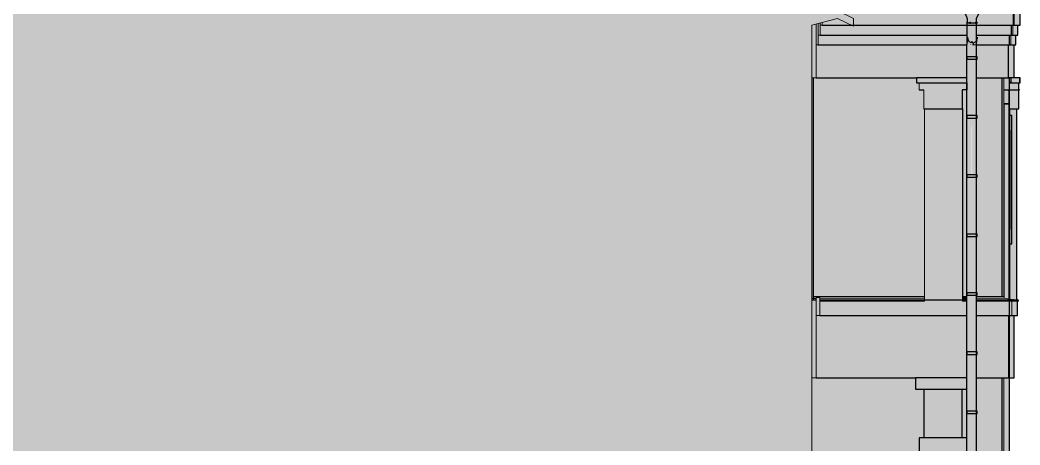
# Model space of a CAD drawing. Header units: millimetres. Extents: x -11345 to 411485, y -9810 to 73012.
# Drawn here: x 333808 to 344253, y 39804 to 44242 of the extents above; entities that cross this region are included whole.
import ezdxf

# ---------------------------------------------------------------- set-up
doc = ezdxf.new("R2010")
doc.units = ezdxf.units.MM
for name, color, linetype in [('PDF _Линии', 7, 'Continuous'), ('PDF _Стены наружные', 7, 'Continuous'), ('PDF _Стены отделка', 7, 'Continuous'), ('PDF _Узлы', 7, 'Continuous')]:
    doc.layers.add(name, color=color, linetype=linetype)
for name, color, linetype, true_color in [('PDF _Обобщенные модели', 7, 'Continuous', 0xb5bcbf), ('PDF _Ограждение', 7, 'Continuous', 0x7f7f7f), ('PDF _Стены штриховка поверхности', 7, 'Continuous', 0xcacbcc)]:
    doc.layers.add(name, color=color, linetype=linetype, true_color=true_color)

msp = doc.modelspace()

# ---------------------------------------------------------------- hatches: boundary and pattern name
at = {"layer": 'PDF _Линии', "transparency": 33554559}
for points in [[(343714.9844, 44212.86722), (343710.75136, 44221.3333), (343702.28528, 44225.56634), (343693.81921, 44221.3333), (343689.58617, 44212.86722), (343693.81921, 44204.40115), (343702.28528, 44200.16811), (343710.75136, 44204.40115)], [(343714.9844, 44212.86722), (343710.75136, 44221.3333), (343702.28528, 44225.56634), (343693.81921, 44221.3333), (343689.58617, 44212.86722), (343693.81921, 44204.40115), (343702.28528, 44200.16811), (343710.75136, 44204.40115)], [(343744.61567, 44212.86722), (343740.38263, 44221.3333), (343731.91655, 44225.56634), (343723.45048, 44221.3333), (343719.21744, 44212.86722), (343723.45048, 44204.40115), (343731.91655, 44200.16811), (343740.38263, 44204.40115)], [(343803.8782, 44212.86722), (343799.64517, 44221.3333), (343791.17909, 44225.56634), (343782.71301, 44221.3333), (343778.47997, 44212.86722), (343782.71301, 44204.40115), (343791.17909, 44200.16811), (343799.64517, 44204.40115)], [(343812.34428, 44212.86722), (343808.11124, 44221.3333), (343799.64517, 44225.56634), (343791.17909, 44221.3333), (343786.94605, 44212.86722), (343791.17909, 44204.40115), (343799.64517, 44200.16811), (343808.11124, 44204.40115)], [(343812.34428, 44212.86722), (343808.11124, 44221.3333), (343799.64517, 44225.56634), (343791.17909, 44221.3333), (343786.94605, 44212.86722), (343791.17909, 44204.40115), (343799.64517, 44200.16811), (343808.11124, 44204.40115)], [(344252.58027, 43514.4159), (344248.34723, 43522.88197), (344239.88115, 43527.11501), (344231.41508, 43522.88197), (344227.18204, 43514.4159), (344231.41508, 43505.94982), (344239.88115, 43501.71678), (344248.34723, 43505.94982)], [(344150.98735, 43366.25955), (344146.75431, 43374.72563), (344138.28823, 43378.95867), (344129.82216, 43374.72563), (344125.58912, 43366.25955), (344129.82216, 43357.79348), (344138.28823, 43353.56044), (344146.75431, 43357.79348)], [(344193.31773, 41317.46899), (344189.08469, 41325.93507), (344180.61862, 41330.16811), (344172.15254, 41325.93507), (344167.9195, 41317.46899), (344172.15254, 41309.00292), (344180.61862, 41304.76988), (344189.08469, 41309.00292)]]:
    msp.add_hatch(color=256, dxfattribs=at).paths.add_polyline_path(points)
at = {"layer": 'PDF _Обобщенные модели', "transparency": 33554559}
h = msp.add_hatch(color=256, dxfattribs=at)
h.paths.add_polyline_path([(343850.44163, 44429.59879), (343854.67466, 44437.21826), (343858.9077, 44445.68433), (343841.97555, 44445.68433), (343841.97555, 44437.21826), (343820.81036, 44399.12091), (343808.11124, 44390.65484), (343791.17909, 44373.72268), (343757.31478, 44361.02357), (343727.68351, 44373.72268), (343723.45048, 44373.72268), (343702.28528, 44394.88787), (343693.81921, 44403.35395), (343672.65402, 44445.68433), (343647.25579, 44445.68433), (343659.9549, 44420.2861), (343651.48882, 44432.98522), (343659.9549, 44407.58699), (343659.9549, 44403.35395), (343655.72186, 44403.35395), (343655.72186, 44365.25661), (343668.42098, 44344.09141), (343672.65402, 44327.15926), (343676.88705, 44318.69318), (343702.28528, 44259.43065), (343702.28528, 43891.15631), (343698.05225, 43891.15631), (343702.28528, 43857.292), (343698.05225, 43857.292), (343698.05225, 41368.26545), (343702.28528, 40775.64009), (343698.05225, 40775.64009), (343698.05225, 40750.24186), (343702.28528, 40157.61649), (343698.05225, 40157.61649), (343698.05225, 40132.21826), (343702.28528, 39543.82593), (343698.05225, 39543.82593), (343698.05225, 38900.4041), (343702.28528, 38307.77873), (343698.05225, 38307.77873), (343698.05225, 38282.3805), (343702.28528, 37693.98817), (343698.05225, 37693.98817), (343698.05225, 37668.58994), (343702.28528, 37075.96457), (343698.05225, 37075.96457), (343698.05225, 35818.75218), (343702.28528, 35226.12681), (343698.05225, 35226.12681), (343698.05225, 35200.72858), (343702.28528, 34608.10321), (343698.05225, 34608.10321), (343698.05225, 33363.58994), (343706.51832, 33359.3569), (343706.51832, 33346.65779), (343710.75136, 33342.42475), (343698.05225, 33342.42475), (343698.05225, 28385.53684), (343702.28528, 28292.41), (343702.28528, 28216.21531), (343706.51832, 28207.74923), (343714.9844, 28195.05012), (343727.68351, 28186.58404), (343736.14959, 28182.351), (343765.78086, 28182.351), (343774.24694, 28186.58404), (343786.94605, 28195.05012), (343795.41213, 28207.74923), (343799.64517, 28216.21531), (343799.64517, 33342.42475), (343791.17909, 33342.42475), (343791.17909, 33350.89082), (343795.41213, 33350.89082), (343791.17909, 33359.3569), (343799.64517, 33363.58994), (343799.64517, 44030.84658), (343795.41213, 44022.3805), (343795.41213, 44026.61354), (343799.64517, 44035.07961), (343799.64517, 44043.54569), (343796.82314, 44043.54569), (343799.64517, 44047.77873), (343799.64517, 44259.43065), (343825.0434, 44318.69318), (343833.50947, 44335.62534), (343837.74251, 44348.32445), (343850.44163, 44369.48964), (343850.44163, 44373.72268), (343846.20859, 44386.4218), (343846.20859, 44416.05307), (343850.44163, 44428.75218)])
h.paths.add_polyline_path([(343829.27643, 44394.88787), (343825.0434, 44386.4218), (343812.34428, 44373.72268), (343812.34428, 44369.48964), (343809.9254, 44366.46604), (343812.34428, 44373.72268), (343825.0434, 44390.65484)], flags=0)
h.paths.add_polyline_path([(343681.12009, 44384.30528), (343689.58617, 44373.72268), (343698.05225, 44361.02357), (343702.28528, 44356.79053), (343705.10731, 44351.14648), (343693.81921, 44365.25661), (343689.58617, 44373.72268), (343685.35313, 44377.95572)], flags=0)
h.paths.add_polyline_path([(343795.41213, 44039.31265), (343791.17909, 44035.07961), (343795.41213, 44041.42917)], flags=0)
h.paths.add_polyline_path([(343780.59649, 44009.68138), (343774.24694, 44005.44835), (343778.47997, 44009.68138)], flags=0)
h.paths.add_polyline_path([(343714.9844, 44001.21531), (343719.21744, 44001.21531), (343719.21744, 43996.98227)], flags=0)
h.paths.add_polyline_path([(343748.84871, 43218.10321), (343753.08174, 42625.47784), (343748.84871, 42625.47784), (343753.08174, 42600.07961), (343748.84871, 42600.07961), (343748.84871, 42625.47784)], flags=0)
h.paths.add_polyline_path([(343753.08174, 28279.71088), (343753.08174, 28275.47784), (343748.84871, 28283.94392)], flags=0)
h.paths.add_polyline_path([(343774.24694, 28283.94392), (343765.78086, 28288.17696), (343770.0139, 28288.17696)], flags=0)
h.paths.add_polyline_path([(343736.14959, 28288.17696), (343740.38263, 28292.41), (343748.84871, 28292.41), (343748.84871, 28385.53684), (343753.08174, 28292.41), (343748.84871, 28292.41)], flags=0)
h.paths.add_polyline_path([(343723.45048, 43992.74923), (343727.68351, 43992.74923), (343736.14959, 43988.51619), (343731.91655, 43988.51619)], flags=0)
h.paths.add_polyline_path([(343765.78086, 44001.21531), (343761.54782, 43988.51619), (343761.54782, 44001.21531)], flags=0)
h.paths.add_polyline_path([(343719.21744, 44009.68138), (343723.45048, 44009.68138), (343727.68351, 44005.44835), (343736.14959, 44001.21531), (343740.38263, 44001.21531), (343740.38263, 43988.51619), (343736.14959, 43996.98227), (343736.14959, 44001.21531), (343723.45048, 44005.44835)], flags=0)
h.paths.add_polyline_path([(343714.9844, 44030.84658), (343719.21744, 44026.61354), (343727.68351, 44022.3805), (343731.91655, 44018.14746), (343723.45048, 44022.3805), (343719.21744, 44022.3805)], flags=0)
h.paths.add_polyline_path([(343723.45048, 44018.14746), (343723.45048, 44013.91442), (343714.9844, 44022.3805)], flags=0)
h.paths.add_polyline_path([(343782.71301, 44026.61354), (343782.71301, 44022.3805), (343778.47997, 44022.3805)], flags=0)
for points in [[(343803.8782, 44212.86722), (343803.8782, 44217.10026), (343799.64517, 44217.10026), (343795.41213, 44212.86722), (343799.64517, 44208.63419), (343803.8782, 44208.63419)], [(343702.28528, 43857.292), (343702.28528, 43861.52504), (343698.05225, 43861.52504), (343693.81921, 43857.292), (343698.05225, 43853.05897), (343702.28528, 43853.05897)], [(343702.28528, 43831.89377), (343702.28528, 43836.12681), (343698.05225, 43836.12681), (343693.81921, 43831.89377), (343698.05225, 43827.66073), (343702.28528, 43827.66073)], [(343702.28528, 43243.50144), (343702.28528, 43247.73448), (343698.05225, 43247.73448), (343693.81921, 43243.50144), (343698.05225, 43239.2684), (343702.28528, 43239.2684)], [(343702.28528, 43218.10321), (343702.28528, 43222.33625), (343698.05225, 43222.33625), (343693.81921, 43218.10321), (343698.05225, 43213.87017), (343702.28528, 43213.87017)], [(343702.28528, 42625.47784), (343702.28528, 42629.71088), (343698.05225, 42629.71088), (343693.81921, 42625.47784), (343698.05225, 42621.24481), (343702.28528, 42621.24481)], [(343702.28528, 42600.07961), (343702.28528, 42604.31265), (343698.05225, 42604.31265), (343693.81921, 42600.07961), (343698.05225, 42595.84658), (343702.28528, 42595.84658)], [(343702.28528, 42007.45425), (343702.28528, 42011.68728), (343698.05225, 42011.68728), (343693.81921, 42007.45425), (343698.05225, 42003.22121), (343702.28528, 42003.22121)], [(343702.28528, 41982.05602), (343702.28528, 41986.28905), (343698.05225, 41986.28905), (343693.81921, 41982.05602), (343698.05225, 41977.82298), (343702.28528, 41977.82298)], [(343702.28528, 41393.66368), (343702.28528, 41397.89672), (343698.05225, 41397.89672), (343693.81921, 41393.66368), (343698.05225, 41389.43065), (343702.28528, 41389.43065)], [(343702.28528, 41368.26545), (343702.28528, 41372.49849), (343698.05225, 41372.49849), (343693.81921, 41368.26545), (343698.05225, 41364.03242), (343702.28528, 41364.03242)], [(343702.28528, 40775.64009), (343702.28528, 40779.87312), (343698.05225, 40779.87312), (343693.81921, 40775.64009), (343698.05225, 40771.40705), (343702.28528, 40771.40705)], [(343702.28528, 40750.24186), (343702.28528, 40754.47489), (343698.05225, 40754.47489), (343693.81921, 40750.24186), (343698.05225, 40746.00882), (343702.28528, 40746.00882)], [(343702.28528, 40157.61649), (343702.28528, 40161.84953), (343698.05225, 40161.84953), (343693.81921, 40157.61649), (343698.05225, 40153.38345), (343702.28528, 40153.38345)], [(343702.28528, 40132.21826), (343702.28528, 40136.4513), (343698.05225, 40136.4513), (343693.81921, 40132.21826), (343698.05225, 40127.98522), (343702.28528, 40127.98522)]]:
    msp.add_hatch(color=7, dxfattribs=at).paths.add_polyline_path(points)
at = {"layer": 'PDF _Ограждение', "transparency": 33554559}
h = msp.add_hatch(color=256, dxfattribs=at)
h.paths.add_polyline_path([(342081.0316, 41334.40115), (342076.79856, 41338.63419), (342076.79856, 41334.40115)])
h.paths.add_polyline_path([(342102.19679, 41334.40115), (342093.73071, 41334.40115), (342119.12894, 41330.16811), (342123.36198, 41325.93507), (342123.36198, 41330.16811)])
at = {"layer": 'PDF _Ограждение', "true_color": 0x373f43, "transparency": 33554559}
for points in [[(342169.9254, 41309.00292), (342165.69236, 41304.76988), (343253.58322, 41304.76988), (343253.58322, 41342.86722), (343249.35018, 41355.56634), (342093.73071, 41355.56634), (342093.73071, 41334.40115), (342123.36198, 41330.16811), (342123.36198, 41342.86722), (342161.45933, 41342.86722), (342161.45933, 41321.70203), (342169.9254, 41321.70203), (342165.69236, 41309.00292)], [(343651.48882, 41355.56634), (343651.48882, 41304.76988), (343698.05225, 41304.76988), (343698.05225, 41355.56634)], [(344235.64812, 41304.76988), (344235.64812, 41309.00292), (344231.41508, 41304.76988)]]:
    msp.add_hatch(color=149, dxfattribs=at).paths.add_polyline_path(points)
at = {"layer": 'PDF _Ограждение', "transparency": 33554559}
for points in [[(342161.45933, 41309.00292), (342165.69236, 41309.00292), (342169.9254, 41321.70203), (342165.69236, 41321.70203)], [(344142.52127, 41334.40115), (344146.75431, 41334.40115), (344146.75431, 41338.63419), (344142.52127, 41338.63419)], [(344176.38558, 41309.00292), (344180.61862, 41309.00292), (344184.85166, 41321.70203), (344180.61862, 41321.70203)]]:
    msp.add_hatch(color=256, dxfattribs=at).paths.add_polyline_path(points)
at = {"layer": 'PDF _Ограждение', "true_color": 0x373f43, "transparency": 33554559}
h = msp.add_hatch(color=149, dxfattribs=at)
h.paths.add_polyline_path([(344231.41508, 41321.70203), (344231.41508, 41313.23596), (344235.64812, 41321.70203)])
h.paths.add_polyline_path([(344184.85166, 41321.70203), (344180.61862, 41309.00292), (344184.85166, 41309.00292), (344180.61862, 41304.76988), (344227.18204, 41304.76988), (344231.41508, 41309.00292), (344231.41508, 41313.23596), (344227.18204, 41309.00292), (344231.41508, 41321.70203), (344227.18204, 41321.70203), (344189.08469, 41330.16811), (344138.28823, 41338.63419), (344138.28823, 41330.16811), (344180.61862, 41321.70203)])
h.paths.add_polyline_path([(344180.61862, 41309.00292), (344176.38558, 41309.00292), (344180.61862, 41317.46899), (344180.61862, 41321.70203), (344176.38558, 41321.70203), (344083.25874, 41338.63419), (344087.49177, 41338.63419), (344083.25874, 41355.56634), (343799.64517, 41355.56634), (343799.64517, 41304.76988), (344180.61862, 41304.76988)])
at = {"layer": 'PDF _Стены наружные', "true_color": 0xe2e2e2, "transparency": 33554687}
for points in [[(342123.36198, 44200.16811), (342076.79856, 44187.46899), (342076.79856, 43637.17401), (342123.36198, 43637.17401), (342123.36198, 43984.28315), (342144.52717, 43984.28315), (342144.52717, 44085.87607), (342165.69236, 44085.87607), (342165.69236, 44187.46899), (342186.85756, 44187.46899), (342186.85756, 44217.10026), (342165.69236, 44212.86722), (342144.52717, 44204.40115)], [(344167.9195, 43091.11206), (344159.45343, 43091.11206), (344159.45343, 42058.25071), (344167.9195, 42058.25071)], [(342123.36198, 41317.46899), (342076.79856, 41317.46899), (342076.79856, 40504.72563), (342123.36198, 40504.72563), (342123.36198, 41156.61354), (342161.45933, 41156.61354), (342161.45933, 41342.86722), (342123.36198, 41342.86722)]]:
    msp.add_hatch(color=254, dxfattribs=at).paths.add_polyline_path(points)
at = {"layer": 'PDF _Стены штриховка поверхности', "true_color": 0xfbfbf4, "transparency": 33554687}
for points in [[(342165.69236, 44085.87607), (342144.52717, 44085.87607), (342144.52717, 43984.28315), (343702.28528, 43988.51619), (343702.28528, 44259.43065), (343664.18794, 44352.55749), (343655.72186, 44369.48964), (343655.72186, 44386.4218), (342517.03455, 44386.4218), (342508.56847, 44373.72268), (342508.56847, 44369.48964), (342500.10239, 44352.55749), (342466.23809, 44369.48964), (342440.83986, 44386.4218), (342258.81921, 44386.4218), (342288.45048, 44369.48964), (342508.56847, 44259.43065), (342512.80151, 44259.43065), (342512.80151, 44179.00292), (342500.10239, 44187.46899), (342436.60682, 44217.10026), (342347.71301, 44259.43065), (342343.47997, 44259.43065), (342186.85756, 44217.10026), (342186.85756, 44187.46899), (342165.69236, 44187.46899)], [(344083.25874, 33405.92032), (344083.25874, 39730.07961), (344087.49177, 33405.92032), (344095.95785, 33405.92032), (344100.19089, 39730.07961), (344142.52127, 39730.07961), (344142.52127, 40504.72563), (344193.31773, 40504.72563), (344193.31773, 41156.61354), (344227.18204, 41156.61354), (344227.18204, 41304.76988), (344184.85166, 41304.76988), (344180.61862, 41309.00292), (344176.38558, 41309.00292), (344180.61862, 41304.76988), (343799.64517, 41304.76988), (343799.64517, 33405.92032)]]:
    msp.add_hatch(color=7, dxfattribs=at).paths.add_polyline_path(points)
h = msp.add_hatch(color=7, dxfattribs=at)
h.paths.add_polyline_path([(344176.38558, 44187.46899), (344176.38558, 44085.87607), (344172.15254, 44187.46899)])
h.paths.add_polyline_path([(344159.45343, 42058.25071), (344159.45343, 43091.11206), (344167.9195, 43091.11206), (344167.9195, 42058.25071)], flags=0)
h.paths.add_polyline_path([(344231.41508, 44085.87607), (344231.41508, 44187.46899), (344252.58027, 44187.46899), (344252.58027, 44386.4218), (343846.20859, 44386.4218), (343846.20859, 44369.48964), (343799.64517, 44259.43065), (343799.64517, 41355.56634), (344087.49177, 41355.56634), (344087.49177, 41338.63419), (344134.0552, 41330.16811), (344138.28823, 41330.16811), (344138.28823, 41355.56634), (344142.52127, 41355.56634), (344142.52127, 41905.86132), (344146.75431, 41905.86132), (344146.75431, 41334.40115), (344193.31773, 41325.93507), (344214.48292, 41321.70203), (344218.71596, 41321.70203), (344218.71596, 43315.46309), (344239.88115, 43315.46309), (344239.88115, 43586.37755), (344252.58027, 43586.37755), (344252.58027, 43637.17401), (344193.31773, 43637.17401), (344193.31773, 43984.28315), (344210.24989, 43984.28315), (344210.24989, 44085.87607)], flags=0)
h.paths.add_polyline_path([(344138.28823, 43514.4159), (344138.28823, 43594.84363), (344150.98735, 43594.84363), (344150.98735, 43586.37755), (344142.52127, 43586.37755), (344142.52127, 43514.4159)], flags=0)
h.paths.add_polyline_path([(344146.75431, 43315.46309), (344146.75431, 43243.50144), (344142.52127, 43243.50144), (344142.52127, 43315.46309)], flags=0)
h = msp.add_hatch(color=7, dxfattribs=at)
h.paths.add_polyline_path([(342161.45933, 41321.70203), (342161.45933, 41309.00292), (342165.69236, 41317.46899), (342165.69236, 41321.70203)])
h.paths.add_polyline_path([(343698.05225, 33372.05602), (343698.05225, 41304.76988), (343651.48882, 41304.76988), (343651.48882, 41355.56634), (343698.05225, 41355.56634), (343698.05225, 43984.28315), (342123.36198, 43984.28315), (342123.36198, 43637.17401), (342076.79856, 43637.17401), (342076.79856, 41338.63419), (342081.0316, 41334.40115), (342076.79856, 41334.40115), (342076.79856, 41317.46899), (342123.36198, 41317.46899), (342123.36198, 41325.93507), (342093.73071, 41334.40115), (342093.73071, 41355.56634), (343253.58322, 41355.56634), (343253.58322, 41304.76988), (342165.69236, 41304.76988), (342165.69236, 41309.00292), (342161.45933, 41309.00292), (342161.45933, 41156.61354), (342123.36198, 41156.61354), (342123.36198, 40504.72563), (342076.79856, 40504.72563), (342076.79856, 33405.92032), (343198.55372, 33405.92032), (343198.55372, 33372.05602)])
at = {"layer": 'PDF _Узлы', "true_color": 0x939393, "transparency": 33554687}
msp.add_hatch(color=252, dxfattribs=at).paths.add_polyline_path([(342508.56847, 44259.43065), (336150.54487, 47374.94687), (329792.52127, 44259.43065), (329788.28823, 44259.43065), (329788.28823, 44183.23596), (330330.11714, 44183.23596), (330330.11714, 44085.87607), (330347.0493, 44085.87607), (330347.0493, 43984.28315), (330368.21449, 43984.28315), (330368.21449, 43637.17401), (330423.24399, 43637.17401), (330423.24399, 33376.28905), (322490.53012, 32330.72858), (322490.53012, 32258.76693), (322973.09649, 32322.2625), (322973.09649, 28597.18876), (322846.10534, 28597.18876), (322846.10534, 27936.83478), (342076.79856, 27936.83478), (342076.79856, 44187.46899), (342339.24694, 44259.43065), (342347.71301, 44259.43065), (342504.33543, 44183.23596), (342512.80151, 44179.00292), (342512.80151, 44259.43065)])

# ---------------------------------------------------------------- linework, layer by layer
at = {"layer": 'PDF _Линии', "lineweight": 9}
msp.add_lwpolyline([(322973.09649, 32322.2625), (322490.53012, 32258.76693), (322490.53012, 32330.72858), (330423.24399, 33376.28905), (330423.24399, 43637.17401), (330368.21449, 43637.17401), (330368.21449, 43984.28315), (330347.0493, 43984.28315), (330347.0493, 44085.87607), (330330.11714, 44085.87607), (330330.11714, 44183.23596), (329788.28823, 44183.23596), (329788.28823, 44259.43065), (336150.54487, 47374.94687), (342512.80151, 44259.43065), (342512.80151, 44179.00292), (342347.71301, 44259.43065), (342076.79856, 44187.46899), (342076.79856, 27936.83478), (322973.09649, 27936.83478), (322846.10534, 27936.83478), (322846.10534, 28597.18876), (322973.09649, 28597.18876)], close=True, dxfattribs=at)
at = {"layer": 'PDF _Линии', "lineweight": 30, "ltscale": 11.895258}
msp.add_lwpolyline([(342186.85756, 44187.46899), (344184.85166, 44187.46899), (344184.85166, 44386.4218)], dxfattribs=at)
at = {"layer": 'PDF _Линии', "lineweight": 30}
for points in [[(343655.72186, 44369.48964), (343702.28528, 44259.43065), (343702.28528, 44212.86722), (343710.75136, 44212.86722), (343714.9844, 44212.86722), (343727.68351, 44212.86722)], [(343731.91655, 44212.86722), (343753.08174, 44212.86722), (343770.0139, 44212.86722), (343774.24694, 44212.86722), (343791.17909, 44212.86722), (343799.64517, 44212.86722), (343799.64517, 44259.43065), (343850.44163, 44369.48964)], [(344184.85166, 44187.46899), (344252.58027, 44187.46899), (344252.58027, 44386.4218)], [(343698.05225, 28432.10026), (343698.05225, 43844.59289), (343698.05225, 43891.15631), (343698.05225, 43899.62239), (343698.05225, 43903.85543), (343698.05225, 43912.3215), (343698.05225, 43916.55454), (343698.05225, 43920.78758), (343698.05225, 43929.25366), (343698.05225, 43933.48669), (343698.05225, 43941.95277), (343698.05225, 43946.18581), (343698.05225, 43950.41885), (343698.05225, 43954.65189), (343698.05225, 43963.11796), (343698.05225, 43967.351), (343698.05225, 43971.58404), (343698.05225, 43975.81708), (343698.05225, 43984.28315), (343702.28528, 43988.51619), (343702.28528, 43992.74923), (343702.28528, 43996.98227), (343702.28528, 44001.21531), (343702.28528, 44005.44835), (343702.28528, 44009.68138), (343702.28528, 44013.91442), (343702.28528, 44018.14746), (343702.28528, 44022.3805), (343702.28528, 44026.61354), (343702.28528, 44030.84658), (343702.28528, 44035.07961), (343702.28528, 44047.77873), (343702.28528, 44009.68138), (343702.28528, 44026.61354), (343702.28528, 44030.84658), (343702.28528, 44035.07961), (343702.28528, 44039.31265), (343702.28528, 44043.54569), (343702.28528, 44047.77873), (343702.28528, 44052.01177), (343702.28528, 44056.24481), (343702.28528, 44060.47784), (343702.28528, 44064.71088), (343702.28528, 44068.94392), (343702.28528, 44077.41), (343702.28528, 44081.64304), (343702.28528, 44085.87607), (343702.28528, 44090.10911), (343702.28528, 44094.34215), (343702.28528, 44102.80823), (343702.28528, 44107.04127), (343702.28528, 44111.2743), (343702.28528, 44115.50734), (343702.28528, 44123.97342), (343702.28528, 44128.20646), (343702.28528, 44136.67253), (343702.28528, 44140.90557), (343702.28528, 44145.13861), (343702.28528, 44153.60469), (343702.28528, 44157.83773), (343702.28528, 44166.3038), (343702.28528, 44212.86722)], [(343799.64517, 28432.10026), (343799.64517, 43844.59289), (343799.64517, 43891.15631), (343799.64517, 43899.62239), (343799.64517, 43903.85543), (343799.64517, 43912.3215), (343799.64517, 43916.55454), (343799.64517, 43920.78758), (343799.64517, 43929.25366), (343799.64517, 43933.48669), (343799.64517, 43937.71973), (343799.64517, 43946.18581), (343799.64517, 43950.41885), (343799.64517, 43954.65189), (343799.64517, 43963.11796), (343799.64517, 43967.351), (343799.64517, 43971.58404), (343799.64517, 43975.81708), (343799.64517, 43980.05012), (343799.64517, 43984.28315), (343799.64517, 43992.74923), (343799.64517, 43996.98227), (343799.64517, 44001.21531), (343799.64517, 44005.44835), (343799.64517, 44009.68138), (343799.64517, 44013.91442), (343799.64517, 44018.14746), (343799.64517, 44022.3805), (343799.64517, 44026.61354), (343799.64517, 44030.84658), (343799.64517, 44047.77873), (343799.64517, 44009.68138), (343799.64517, 44022.3805), (343799.64517, 44026.61354), (343799.64517, 44030.84658), (343799.64517, 44035.07961), (343799.64517, 44039.31265), (343799.64517, 44043.54569), (343799.64517, 44047.77873), (343799.64517, 44052.01177), (343799.64517, 44056.24481), (343799.64517, 44060.47784), (343799.64517, 44064.71088), (343799.64517, 44068.94392), (343799.64517, 44073.17696), (343799.64517, 44081.64304), (343799.64517, 44085.87607), (343799.64517, 44090.10911), (343799.64517, 44094.34215), (343799.64517, 44098.57519), (343799.64517, 44107.04127), (343799.64517, 44111.2743), (343799.64517, 44115.50734), (343799.64517, 44123.97342), (343799.64517, 44128.20646), (343799.64517, 44132.4395), (343799.64517, 44140.90557), (343799.64517, 44145.13861), (343799.64517, 44153.60469), (343799.64517, 44157.83773), (343799.64517, 44166.3038), (343799.64517, 44212.86722)], [(343799.64517, 44085.87607), (344163.68646, 44085.87607), (344163.68646, 44187.46899)], [(344163.68646, 44085.87607), (344231.41508, 44085.87607), (344231.41508, 44187.46899)], [(342165.69236, 44085.87607), (343702.28528, 44085.87607)], [(343799.64517, 43984.28315), (344142.52127, 43984.28315), (344142.52127, 44085.87607)], [(344142.52127, 43984.28315), (344210.24989, 43984.28315), (344210.24989, 44085.87607)], [(342144.52717, 43984.28315), (343702.28528, 43984.28315)], [(343799.64517, 43637.17401), (344134.0552, 43637.17401), (344134.0552, 43984.28315)], [(344193.31773, 43637.17401), (344193.31773, 43984.28315)], [(342093.73071, 43637.17401), (342093.73071, 41334.40115), (342093.73071, 41317.46899)], [(342123.36198, 43637.17401), (343173.15549, 43637.17401)], [(343698.05225, 43637.17401), (343173.15549, 43637.17401), (343173.15549, 43586.37755), (343698.05225, 43586.37755), (343698.05225, 43514.4159), (343647.25579, 43514.4159), (343647.25579, 43315.46309), (343651.48882, 43315.46309), (343651.48882, 41317.46899), (343253.58322, 41317.46899)], [(344066.32658, 41355.56634), (344066.32658, 43637.17401)], [(344087.49177, 41355.56634), (344087.49177, 43366.25955), (344138.28823, 43366.25955), (344138.28823, 43514.4159), (344142.52127, 43514.4159), (344142.52127, 43594.84363)], [(344134.0552, 43637.17401), (344138.28823, 43637.17401)], [(344142.52127, 43586.37755), (344150.98735, 43586.37755)], [(344146.75431, 43243.50144), (344146.75431, 43315.46309), (344214.48292, 43315.46309), (344239.88115, 43315.46309), (344239.88115, 43514.4159), (344239.88115, 43586.37755)], [(344150.98735, 43594.84363), (344150.98735, 43586.37755), (344252.58027, 43586.37755), (344252.58027, 43637.17401), (344184.85166, 43637.17401), (344159.45343, 43637.17401)], [(343198.55372, 43514.4159), (343249.35018, 43514.4159)], [(344087.49177, 43514.4159), (344138.28823, 43514.4159)], [(344142.52127, 43514.4159), (344235.64812, 43514.4159)], [(344138.28823, 41330.16811), (344138.28823, 43366.25955), (344087.49177, 43366.25955)], [(343249.35018, 43315.46309), (343647.25579, 43315.46309)], [(344146.75431, 43315.46309), (344138.28823, 43315.46309)], [(344138.28823, 41905.86132), (344167.9195, 41905.86132), (344167.9195, 43243.50144), (344138.28823, 43243.50144)], [(344218.71596, 41321.70203), (344218.71596, 43315.46309)], [(344167.9195, 42058.25071), (344159.45343, 42058.25071), (344159.45343, 43091.11206), (344167.9195, 43091.11206)], [(344146.75431, 41334.40115), (344146.75431, 41905.86132)], [(342165.69236, 41317.46899), (342161.45933, 41317.46899)], [(343799.64517, 41156.61354), (344227.18204, 41156.61354), (344227.18204, 41304.76988)], [(344227.18204, 41313.23596), (344227.18204, 41309.00292)], [(342161.45933, 41156.61354), (343698.05225, 41156.61354)], [(343799.64517, 40504.72563), (344083.25874, 40504.72563), (344193.31773, 40504.72563), (344193.31773, 41156.61354)], [(342123.36198, 40504.72563), (343160.45638, 40504.72563)], [(343698.05225, 40504.72563), (343160.45638, 40504.72563), (343160.45638, 40386.20056), (343698.05225, 40386.20056)], [(344066.32658, 33405.92032), (344066.32658, 40504.72563)], [(343249.35018, 40386.20056), (343249.35018, 39878.23596)], [(343647.25579, 39878.23596), (343647.25579, 40386.20056)], [(343698.05225, 33372.05602), (343698.05225, 39878.23596), (343198.55372, 39878.23596), (343198.55372, 33372.05602)]]:
    msp.add_lwpolyline(points, dxfattribs=at)
for points in [[(343704.65942, 44013.88304, 0.0160601512), (343704.76347, 44010.75828, -0.0160601512)], [(343709.74392, 44061.10288, 0.0410339161), (343708.9056, 44053.17042, -0.0410339161)], [(343806.24072, 44050.90479, 0.0564811874), (343805.26005, 44061.82414, -0.0564811874)]]:
    msp.add_lwpolyline(points, format="xyb", close=True, dxfattribs=at)
for points in [[(343803.8782, 43831.89377), (343803.8782, 43857.292), (343748.84871, 43857.292), (343698.05225, 43857.292), (343698.05225, 43831.89377), (343748.84871, 43831.89377)], [(344159.45343, 43637.17401), (344138.28823, 43637.17401), (344138.28823, 43594.84363), (344159.45343, 43594.84363)], [(343803.8782, 43218.10321), (343803.8782, 43243.50144), (343748.84871, 43243.50144), (343698.05225, 43243.50144), (343698.05225, 43218.10321), (343748.84871, 43218.10321)], [(343803.8782, 42600.07961), (343803.8782, 42625.47784), (343748.84871, 42625.47784), (343698.05225, 42625.47784), (343698.05225, 42600.07961), (343748.84871, 42600.07961)], [(343803.8782, 41982.05602), (343803.8782, 42007.45425), (343748.84871, 42007.45425), (343698.05225, 42007.45425), (343698.05225, 41982.05602), (343748.84871, 41982.05602)], [(343803.8782, 41368.26545), (343803.8782, 41393.66368), (343748.84871, 41393.66368), (343698.05225, 41393.66368), (343698.05225, 41368.26545), (343748.84871, 41368.26545)], [(343803.8782, 40750.24186), (343803.8782, 40775.64009), (343748.84871, 40775.64009), (343698.05225, 40775.64009), (343698.05225, 40750.24186), (343748.84871, 40750.24186)], [(343803.8782, 40132.21826), (343803.8782, 40157.61649), (343748.84871, 40157.61649), (343698.05225, 40157.61649), (343698.05225, 40132.21826), (343748.84871, 40132.21826)]]:
    msp.add_lwpolyline(points, close=True, dxfattribs=at)
at = {"layer": 'PDF _Линии', "lineweight": 30, "ltscale": 7.746734}
msp.add_lwpolyline([(344142.52127, 39730.07961), (344142.52127, 43594.84363)], dxfattribs=at)
at = {"layer": 'PDF _Обобщенные модели', "lineweight": 0}
for points in [[(343702.28528, 44052.01177), (343702.28528, 44052.01177), (343702.28528, 44052.01177)], [(343702.28528, 44026.61354), (343702.28528, 44026.61354), (343702.28528, 44026.61354)], [(343702.28528, 44018.14746), (343702.28528, 44018.14746), (343702.28528, 44018.14746)], [(343706.51832, 44022.3805), (343706.51832, 44022.3805), (343706.51832, 44022.3805)], [(343753.08174, 44001.21531), (343753.08174, 44001.21531), (343753.08174, 44001.21531)], [(343761.54782, 44001.21531), (343761.54782, 44001.21531), (343761.54782, 44001.21531)], [(343761.54782, 44001.21531), (343761.54782, 44001.21531), (343761.54782, 44001.21531)], [(343765.78086, 44001.21531), (343765.78086, 44001.21531), (343765.78086, 44001.21531)], [(343782.71301, 44013.91442), (343782.71301, 44013.91442), (343782.71301, 44013.91442)], [(343799.64517, 44030.84658), (343799.64517, 44035.07961), (343799.64517, 44030.84658)], [(343799.64517, 44018.14746), (343799.64517, 44018.14746), (343799.64517, 44018.14746)]]:
    msp.add_lwpolyline(points, close=True, dxfattribs=at)
for points in [[(343706.51832, 44043.54569), (343702.28528, 44052.01177), (343706.51832, 44043.54569)], [(343706.51832, 44043.54569), (343702.28528, 44043.54569), (343706.51832, 44043.54569)], [(343706.51832, 44013.91442), (343702.28528, 44022.3805), (343706.51832, 44013.91442)], [(343702.28528, 44022.3805), (343702.28528, 44022.3805), (343702.28528, 44022.3805)], [(343706.51832, 44013.91442), (343702.28528, 44013.91442), (343706.51832, 44013.91442)], [(343714.9844, 43996.98227), (343714.9844, 43996.98227), (343714.9844, 43996.98227)], [(343714.9844, 43996.98227), (343714.9844, 43996.98227), (343714.9844, 43996.98227)], [(343714.9844, 43996.98227), (343714.9844, 43996.98227), (343714.9844, 43996.98227)], [(343740.38263, 43988.51619), (343736.14959, 43988.51619), (343740.38263, 43988.51619)], [(343748.84871, 44013.91442), (343740.38263, 44013.91442), (343748.84871, 44013.91442)], [(343748.84871, 43984.28315), (343748.84871, 43984.28315), (343748.84871, 43984.28315)], [(343761.54782, 44013.91442), (343753.08174, 44013.91442), (343761.54782, 44013.91442)], [(343799.64517, 43984.28315), (343757.31478, 43984.28315), (343799.64517, 43984.28315)], [(343799.64517, 43984.28315), (343757.31478, 43984.28315), (343799.64517, 43984.28315)], [(343765.78086, 43988.51619), (343761.54782, 43988.51619), (343765.78086, 43988.51619)], [(343765.78086, 43988.51619), (343765.78086, 44001.21531), (343765.78086, 43988.51619)], [(343778.47997, 44009.68138), (343782.71301, 44013.91442), (343778.47997, 44009.68138)], [(343786.94605, 44001.21531), (343786.94605, 44001.21531), (343786.94605, 44001.21531)], [(343786.94605, 44001.21531), (343786.94605, 44001.21531), (343786.94605, 44001.21531)], [(343786.94605, 44001.21531), (343786.94605, 44001.21531), (343786.94605, 44001.21531)], [(343786.94605, 44001.21531), (343786.94605, 44001.21531), (343786.94605, 44001.21531)], [(343786.94605, 44001.21531), (343786.94605, 44001.21531), (343786.94605, 44001.21531)], [(343786.94605, 44001.21531), (343786.94605, 44001.21531), (343786.94605, 44001.21531)], [(343786.94605, 44001.21531), (343786.94605, 44001.21531), (343786.94605, 44001.21531)], [(343795.41213, 44035.07961), (343795.41213, 44039.31265), (343795.41213, 44035.07961)], [(343799.64517, 44022.3805), (343799.64517, 44030.84658), (343799.64517, 44022.3805)], [(343799.64517, 44022.3805), (343799.64517, 44022.3805), (343799.64517, 44022.3805)], [(343799.64517, 44018.14746), (343799.64517, 44018.14746), (343799.64517, 44018.14746)], [(343799.64517, 44018.14746), (343799.64517, 44018.14746), (343799.64517, 44018.14746)], [(343799.64517, 44013.91442), (343799.64517, 44013.91442), (343799.64517, 44013.91442)]]:
    msp.add_lwpolyline(points, dxfattribs=at)
at = {"layer": 'PDF _Обобщенные модели', "color": 7, "lineweight": 18}
msp.add_lwpolyline([(343757.63037, 44003.35693, -0.4213928061), (343708.9056, 44053.17042, 0.4213928061), (343757.63037, 44003.35693, 0.40707092), (343806.24072, 44050.90479, -0.40707092), (343757.63037, 44003.35693)], format="xyb", dxfattribs=at)
for points in [[(343799.64517, 43857.292), (343803.8782, 43857.292)], [(343799.64517, 43831.89377), (343803.8782, 43831.89377)], [(343799.64517, 43243.50144), (343803.8782, 43243.50144)], [(343799.64517, 43218.10321), (343803.8782, 43218.10321)], [(343799.64517, 42625.47784), (343803.8782, 42625.47784)], [(343799.64517, 42600.07961), (343803.8782, 42600.07961)], [(343799.64517, 42007.45425), (343803.8782, 42007.45425)], [(343799.64517, 41982.05602), (343803.8782, 41982.05602)], [(343799.64517, 41393.66368), (343803.8782, 41393.66368)], [(343799.64517, 41368.26545), (343803.8782, 41368.26545)], [(343799.64517, 40775.64009), (343803.8782, 40775.64009)], [(343799.64517, 40750.24186), (343803.8782, 40750.24186)], [(343799.64517, 40157.61649), (343803.8782, 40157.61649)], [(343799.64517, 40132.21826), (343803.8782, 40132.21826)]]:
    msp.add_lwpolyline(points, dxfattribs=at)
msp.add_arc((343753.32072, 44013.93987), 48.70013, 358.66757942, 0.067769428, dxfattribs=at)
msp.add_arc((343753.32072, 44013.93987), 48.70013, 358.66757942, 0.067769428, dxfattribs=at)
at = {"layer": 'PDF _Ограждение', "color": 7, "lineweight": 9}
for points in [[(342123.36198, 41330.16811), (342076.79856, 41338.63419), (342076.79856, 41355.56634)], [(342076.79856, 41334.40115), (342123.36198, 41325.93507)], [(343253.58322, 41355.56634), (342093.73071, 41355.56634)], [(342123.36198, 41338.63419), (342093.73071, 41338.63419)], [(343253.58322, 41338.63419), (342161.45933, 41338.63419)], [(342169.9254, 41309.00292), (343253.58322, 41309.00292), (342165.69236, 41309.00292), (342161.45933, 41309.00292), (342165.69236, 41304.76988), (342169.9254, 41309.00292), (342165.69236, 41309.00292), (342169.9254, 41309.00292), (342165.69236, 41304.76988), (342161.45933, 41309.00292), (342165.69236, 41304.76988), (342169.9254, 41309.00292), (342165.69236, 41309.00292)], [(343253.58322, 41325.93507), (343253.58322, 41321.70203), (343253.58322, 41309.00292), (343253.58322, 41304.76988), (342165.69236, 41304.76988)], [(343253.58322, 41321.70203), (342169.9254, 41321.70203)], [(343698.05225, 41355.56634), (343651.48882, 41355.56634)], [(343698.05225, 41338.63419), (343651.48882, 41338.63419)], [(343698.05225, 41304.76988), (343651.48882, 41304.76988), (343651.48882, 41309.00292), (343651.48882, 41321.70203), (343651.48882, 41325.93507)], [(343698.05225, 41321.70203), (343651.48882, 41321.70203)], [(344087.49177, 41338.63419), (344087.49177, 41355.56634), (343799.64517, 41355.56634)], [(344138.28823, 41330.16811), (344184.85166, 41321.70203), (344180.61862, 41309.00292), (344184.85166, 41309.00292), (344180.61862, 41304.76988), (344180.61862, 41309.00292), (344176.38558, 41309.00292), (344180.61862, 41321.70203), (344176.38558, 41321.70203), (344087.49177, 41338.63419), (343799.64517, 41338.63419)], [(344180.61862, 41309.00292), (344176.38558, 41309.00292), (344172.15254, 41309.00292), (344176.38558, 41321.70203), (343799.64517, 41321.70203)], [(344227.18204, 41309.00292), (344231.41508, 41309.00292), (344227.18204, 41309.00292), (344180.61862, 41309.00292), (344176.38558, 41309.00292), (344172.15254, 41309.00292), (343799.64517, 41309.00292), (344176.38558, 41309.00292), (344176.38558, 41304.76988), (343799.64517, 41304.76988)], [(344087.49177, 41355.56634), (344087.49177, 41338.63419), (344180.61862, 41321.70203), (344176.38558, 41309.00292), (344180.61862, 41309.00292), (344180.61862, 41304.76988), (344176.38558, 41304.76988)], [(344087.49177, 41355.56634), (344087.49177, 41355.56634)], [(344087.49177, 41338.63419), (344087.49177, 41338.63419)], [(344138.28823, 41338.63419), (344146.75431, 41334.40115), (344142.52127, 41338.63419), (344142.52127, 41355.56634), (344138.28823, 41355.56634)], [(344146.75431, 41338.63419), (344142.52127, 41338.63419), (344142.52127, 41355.56634)], [(344176.38558, 41309.00292), (344176.38558, 41309.00292)], [(344214.48292, 41321.70203), (344231.41508, 41321.70203), (344227.18204, 41309.00292), (344231.41508, 41309.00292), (344227.18204, 41304.76988), (344180.61862, 41304.76988), (344184.85166, 41304.76988)], [(344218.71596, 41321.70203), (344231.41508, 41321.70203), (344227.18204, 41309.00292), (344231.41508, 41309.00292), (344184.85166, 41309.00292)], [(344231.41508, 41321.70203), (344235.64812, 41321.70203), (344231.41508, 41309.00292), (344227.18204, 41309.00292), (344231.41508, 41321.70203), (344184.85166, 41321.70203)], [(344235.64812, 41321.70203), (344218.71596, 41325.93507)], [(344231.41508, 41304.76988), (344231.41508, 41309.00292), (344231.41508, 41304.76988), (344227.18204, 41304.76988), (344231.41508, 41304.76988), (344235.64812, 41304.76988), (344235.64812, 41309.00292), (344231.41508, 41309.00292), (344235.64812, 41309.00292)], [(344231.41508, 41304.76988), (344227.18204, 41304.76988), (344231.41508, 41304.76988)], [(344231.41508, 41321.70203), (344231.41508, 41321.70203)]]:
    msp.add_lwpolyline(points, dxfattribs=at)
for points in [[(342161.45933, 41321.70203), (342165.69236, 41321.70203), (342161.45933, 41309.00292), (342165.69236, 41304.76988), (342169.9254, 41309.00292), (342165.69236, 41309.00292), (342169.9254, 41321.70203)], [(342165.69236, 41309.00292), (342169.9254, 41309.00292), (342165.69236, 41304.76988), (342161.45933, 41309.00292), (342165.69236, 41304.76988), (342169.9254, 41309.00292)], [(343651.48882, 41309.00292), (343698.05225, 41309.00292)]]:
    msp.add_lwpolyline(points, close=True, dxfattribs=at)
at = {"layer": 'PDF _Ограждение', "color": 149, "lineweight": 0, "true_color": 0x373f43}
for points in [[(343651.48882, 41309.00292), (343698.05225, 41309.00292), (343651.48882, 41309.00292)], [(344142.52127, 41338.63419), (344142.52127, 41338.63419), (344142.52127, 41338.63419)], [(344142.52127, 41338.63419), (344142.52127, 41338.63419), (344142.52127, 41338.63419)], [(344227.18204, 41309.00292), (344180.61862, 41309.00292), (344227.18204, 41309.00292)], [(344231.41508, 41321.70203), (344231.41508, 41321.70203), (344231.41508, 41321.70203)], [(344231.41508, 41321.70203), (344231.41508, 41321.70203), (344231.41508, 41321.70203)], [(344235.64812, 41304.76988), (344231.41508, 41304.76988), (344235.64812, 41304.76988)], [(344235.64812, 41304.76988), (344231.41508, 41304.76988), (344235.64812, 41304.76988)]]:
    msp.add_lwpolyline(points, dxfattribs=at)
for points in [[(344146.75431, 41334.40115), (344146.75431, 41334.40115), (344146.75431, 41334.40115)], [(344176.38558, 41304.76988), (344176.38558, 41304.76988), (344176.38558, 41304.76988)]]:
    msp.add_lwpolyline(points, close=True, dxfattribs=at)
at = {"layer": 'PDF _Ограждение', "lineweight": 0}
msp.add_lwpolyline([(344227.18204, 41309.00292), (344227.18204, 41309.00292), (344227.18204, 41309.00292)], dxfattribs=at)
msp.add_lwpolyline([(344227.18204, 41309.00292), (344227.18204, 41309.00292), (344227.18204, 41309.00292)], dxfattribs=at)
msp.add_lwpolyline([(344227.18204, 41309.00292), (344227.18204, 41309.00292), (344227.18204, 41309.00292)], dxfattribs=at)
for points in [[(344231.41508, 41321.70203), (344231.41508, 41321.70203), (344231.41508, 41321.70203)], [(344231.41508, 41309.00292), (344231.41508, 41309.00292), (344231.41508, 41309.00292)], [(344231.41508, 41304.76988), (344231.41508, 41304.76988), (344231.41508, 41304.76988)]]:
    msp.add_lwpolyline(points, close=True, dxfattribs=at)
at = {"layer": 'PDF _Ограждение', "color": 149, "true_color": 0x373f43, "transparency": 33554559}
msp.add_solid([(344146.75431, 41338.63419), (344146.75431, 41334.40115), (344146.75431, 41334.40115)], dxfattribs=at)
at = {"layer": 'PDF _Ограждение', "transparency": 33554559}
for points in [[(344231.41508, 41321.70203), (344227.18204, 41309.00292), (344227.18204, 41309.00292)], [(344227.18204, 41309.00292), (344227.18204, 41309.00292), (344231.41508, 41321.70203)], [(344231.41508, 41321.70203), (344227.18204, 41313.23596), (344227.18204, 41313.23596)], [(344227.18204, 41313.23596), (344227.18204, 41313.23596), (344231.41508, 41321.70203)], [(344227.18204, 41313.23596), (344227.18204, 41309.00292), (344227.18204, 41309.00292)], [(344231.41508, 41309.00292), (344231.41508, 41304.76988), (344231.41508, 41304.76988)]]:
    msp.add_solid(points, dxfattribs=at)
at = {"layer": 'PDF _Стены наружные', "lineweight": 18}
for points in [[(344193.31773, 44386.4218), (344193.31773, 44187.46899)], [(344176.38558, 44187.46899), (344176.38558, 44085.87607)], [(344155.22039, 44085.87607), (344155.22039, 43984.28315)], [(343173.15549, 43637.17401), (343173.15549, 43586.37755)], [(343198.55372, 43586.37755), (343198.55372, 43514.4159)], [(344083.25874, 43637.17401), (344083.25874, 41355.56634)], [(344138.28823, 43594.84363), (344138.28823, 43514.4159), (344138.28823, 43366.25955), (344138.28823, 41325.93507)], [(344155.22039, 43637.17401), (344155.22039, 43594.84363)], [(344235.64812, 43586.37755), (344235.64812, 43514.4159), (344235.64812, 43315.46309)], [(344248.34723, 43637.17401), (344248.34723, 43586.37755)], [(343249.35018, 43514.4159), (343249.35018, 43315.46309)], [(343253.58322, 43315.46309), (343253.58322, 41325.93507)], [(344159.45343, 43243.50144), (344159.45343, 41905.86132)], [(344214.48292, 43315.46309), (344214.48292, 41321.70203)], [(344167.9195, 43091.11206), (344167.9195, 42058.25071)], [(344167.9195, 41304.76988), (344167.9195, 41156.61354)], [(344134.0552, 41156.61354), (344134.0552, 40504.72563)], [(344083.25874, 40504.72563), (344083.25874, 33405.92032)]]:
    msp.add_lwpolyline(points, dxfattribs=at)
at = {"layer": 'PDF _Стены отделка', "lineweight": 9}
for points in [[(342076.79856, 43637.17401), (342123.36198, 43637.17401), (342123.36198, 44200.16811)], [(342123.36198, 43984.28315), (342144.52717, 43984.28315), (342144.52717, 44204.40115)], [(342144.52717, 44085.87607), (342165.69236, 44085.87607), (342165.69236, 44212.86722)], [(342165.69236, 44187.46899), (342186.85756, 44187.46899), (342186.85756, 44217.10026)], [(342123.36198, 41156.61354), (342161.45933, 41156.61354), (342161.45933, 41342.86722), (342123.36198, 41342.86722), (342123.36198, 40504.72563), (342076.79856, 40504.72563), (342076.79856, 39696.21531)], [(342123.36198, 41317.46899), (342076.79856, 41317.46899)]]:
    msp.add_lwpolyline(points, dxfattribs=at)
at = {"layer": 'PDF _Стены штриховка поверхности', "color": 7, "true_color": 0xfbfbf4, "transparency": 33554559}
msp.add_solid([(344227.18204, 41313.23596), (344227.18204, 41309.00292), (344227.18204, 41309.00292)], dxfattribs=at)

doc.saveas('drawing.dxf')
